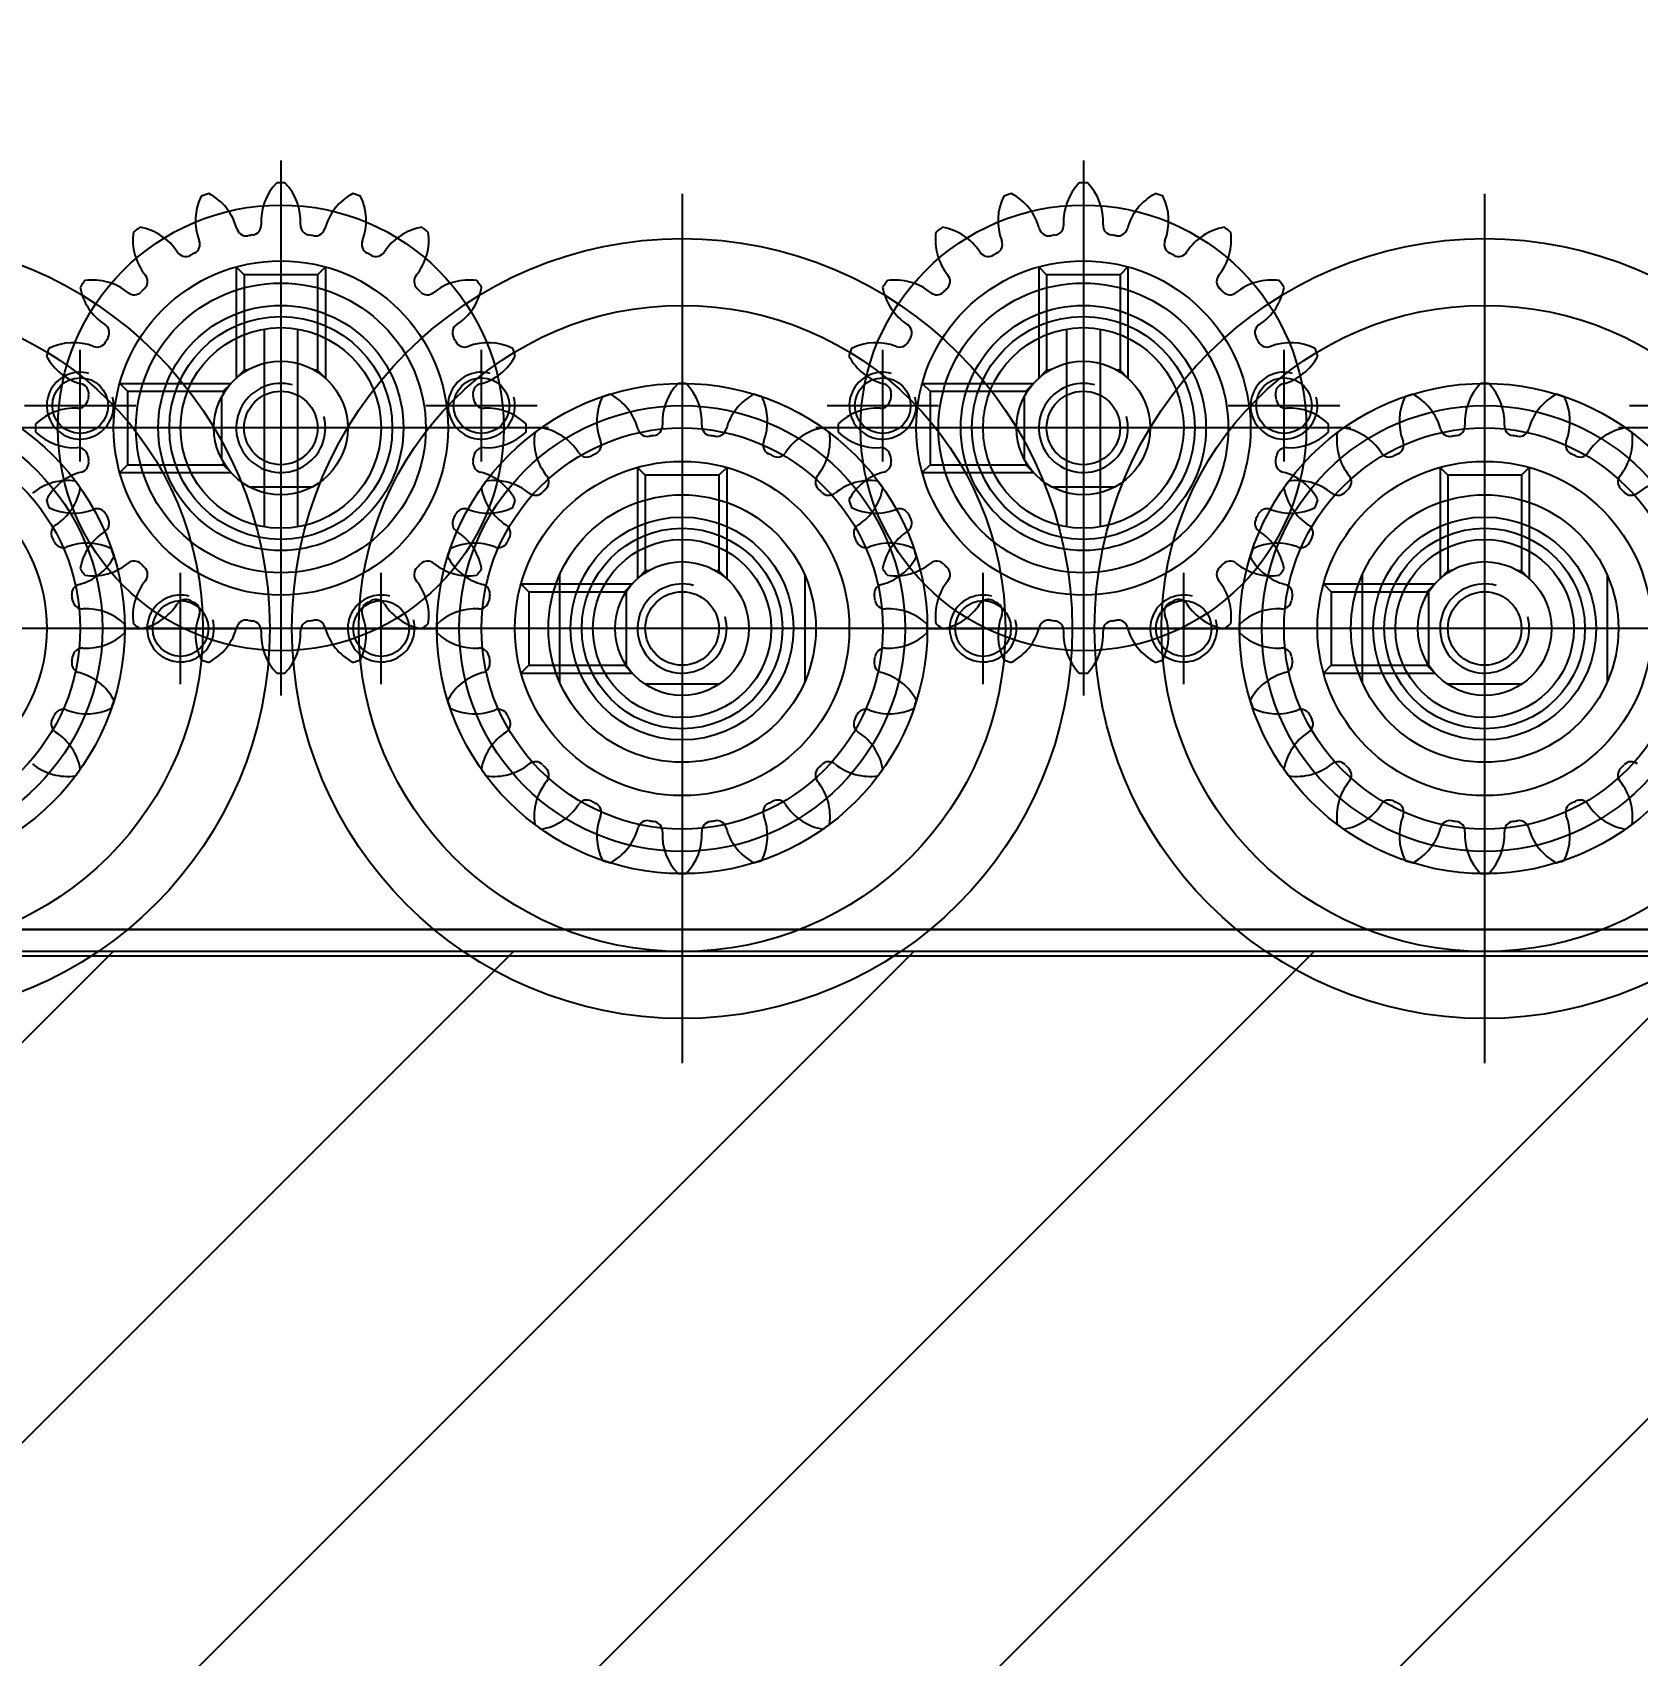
# Model space of a CAD drawing. Header units: inches. Extents: x 0 to 77285, y -118 to 40065.
# Drawn here: x 16014.5 to 16086.5, y 25964 to 26036.8 of the extents above; entities that cross this region are included whole.
import ezdxf

# ---------------------------------------------------------------- set-up
doc = ezdxf.new("R2010")
doc.units = ezdxf.units.IN
doc.header["$LTSCALE"] = 5
doc.header["$MEASUREMENT"] = 0
doc.layers.add('A', color=8, linetype='Continuous')
doc.styles.add('SCI', font='')
doc.styles.get('SCI').set_extended_font_data('Gulim')
doc.dimstyles.new('SCH', dxfattribs={"dimtxt": 2.5, "dimasz": 2, "dimexe": 1.25, "dimexo": 0.625, "dimtad": 1, "dimdec": 8, "dimtxsty": 'SCI', "dimcen": 2.5, "dimclrd": 4, "dimclre": 4, "dimclrt": 7, "dimadec": 8, "dimazin": 2, "dimtfac": 1, "dimtdec": 8, "dimtmove": 0, "dimatfit": 3, "dimfxl": 1, "dimarcsym": 0})

# ---------------------------------------------------------------- blocks, each defined once
blk = doc.blocks.new('A$Cc399747e')
h = blk.add_hatch()
h.set_pattern_fill('ANSI31', color=256, scale=4)
h.set_pattern_definition([(45, (8624.277, 63861.461), (-8.980256, 8.980256), [])])
h.paths.add_polyline_path([(1444.797, 581), (1044.797, 581), (1044.797, 281), (1444.797, 281)])
for p, q in [((1203.797, 247), (1203.797, 286)), ((1239.797, 247), (1239.797, 286)), ((1044.797, 281), (1444.797, 281)), ((1044.797, 281), (1444.797, 281)), ((1617.797, 280), (1042.797, 280)), ((1203.797, 253.5), (1203.797, 279.5)), ((1239.797, 253.5), (1239.797, 279.5)), ((1203.797, 254.5), (1203.797, 278.5)), ((1239.797, 254.5), (1239.797, 278.5)), ((1221.797, 245.5), (1221.797, 269.5)), ((1257.797, 245.5), (1257.797, 269.5)), ((1198.297, 264.102), (1198.297, 268.898)), ((1202.14, 269.001), (1205.454, 269.001)), ((1209.297, 264.102), (1209.297, 268.898)), ((1217.297, 269), (1217.297, 264)), ((1226.297, 269), (1226.297, 264)), ((1234.297, 264.102), (1234.297, 268.898)), ((1238.14, 269.001), (1241.454, 269.001)), ((1245.297, 264.102), (1245.297, 268.898)), ((1253.297, 269), (1253.297, 264)), ((1262.297, 269), (1262.297, 264)), ((1211.026, 268.5), (1206.033, 268.5)), ((1206.383, 268.15), (1206.033, 268.5)), ((1206.298, 268.157), (1206.298, 264.843)), ((1206.383, 268.021), (1206.383, 268.15)), ((1210.676, 268.15), (1206.383, 268.15)), ((1211.026, 268.5), (1210.676, 268.15)), ((1210.676, 264.85), (1210.676, 268.15)), ((1247.026, 268.5), (1242.033, 268.5)), ((1242.383, 268.15), (1242.033, 268.5)), ((1242.298, 268.157), (1242.298, 264.843)), ((1242.383, 268.021), (1242.383, 268.15)), ((1246.676, 268.15), (1242.383, 268.15)), ((1247.026, 268.5), (1246.676, 268.15)), ((1246.676, 264.85), (1246.676, 268.15)), ((1184.297, 266.5), (1223.297, 266.5)), ((1190.797, 266.5), (1216.797, 266.5)), ((1191.797, 266.5), (1215.797, 266.5)), ((1219.797, 266.5), (1214.797, 266.5)), ((1220.297, 266.5), (1259.297, 266.5)), ((1228.797, 266.5), (1223.797, 266.5)), ((1226.797, 266.5), (1252.797, 266.5)), ((1227.797, 266.5), (1251.797, 266.5)), ((1255.797, 266.5), (1250.797, 266.5)), ((1256.297, 266.5), (1295.297, 266.5)), ((1264.797, 266.5), (1259.797, 266.5)), ((1262.797, 266.5), (1288.797, 266.5)), ((1263.797, 266.5), (1287.797, 266.5)), ((1206.383, 264.85), (1206.033, 264.5)), ((1211.026, 264.5), (1206.033, 264.5)), ((1206.383, 264.85), (1206.383, 264.979)), ((1210.676, 264.85), (1206.383, 264.85)), ((1211.026, 264.5), (1210.676, 264.85)), ((1221.797, 250), (1221.797, 265)), ((1242.383, 264.85), (1242.033, 264.5)), ((1247.026, 264.5), (1242.033, 264.5)), ((1242.383, 264.85), (1242.383, 264.979)), ((1246.676, 264.85), (1242.383, 264.85)), ((1247.026, 264.5), (1246.676, 264.85)), ((1257.797, 250), (1257.797, 265)), ((1201.797, 259.272), (1201.797, 264.264)), ((1202.147, 263.914), (1201.797, 264.264)), ((1202.147, 263.914), (1202.277, 263.914)), ((1202.147, 259.622), (1202.147, 263.914)), ((1205.318, 263.914), (1205.447, 263.914)), ((1205.447, 263.914), (1205.797, 264.264)), ((1205.447, 259.622), (1205.447, 263.914)), ((1205.797, 259.272), (1205.797, 264.264)), ((1237.797, 259.272), (1237.797, 264.264)), ((1238.147, 263.914), (1237.797, 264.264)), ((1238.147, 263.914), (1238.277, 263.914)), ((1238.147, 259.622), (1238.147, 263.914)), ((1241.318, 263.914), (1241.447, 263.914)), ((1241.447, 263.914), (1241.797, 264.264)), ((1241.447, 259.622), (1241.447, 263.914)), ((1241.797, 259.272), (1241.797, 264.264)), ((1221.797, 252), (1221.797, 263)), ((1257.797, 252), (1257.797, 263)), ((1221.047, 253.063), (1221.047, 261.937)), ((1222.547, 253.063), (1222.547, 261.937)), ((1257.047, 253.063), (1257.047, 261.937)), ((1258.547, 253.063), (1258.547, 261.937)), ((1223.22, 260.141), (1220.374, 260.141)), ((1259.22, 260.141), (1256.374, 260.141)), ((1201.797, 259.272), (1202.147, 259.622)), ((1202.147, 259.622), (1205.447, 259.622)), ((1205.797, 259.272), (1205.447, 259.622)), ((1229.026, 259.5), (1224.033, 259.5)), ((1224.383, 259.15), (1224.033, 259.5)), ((1229.026, 259.5), (1228.676, 259.15)), ((1237.797, 259.272), (1238.147, 259.622)), ((1238.147, 259.622), (1241.447, 259.622)), ((1241.797, 259.272), (1241.447, 259.622)), ((1265.026, 259.5), (1260.033, 259.5)), ((1260.383, 259.15), (1260.033, 259.5)), ((1265.026, 259.5), (1264.676, 259.15)), ((1212.797, 259), (1212.797, 254)), ((1224.383, 259.021), (1224.383, 259.15)), ((1228.676, 259.15), (1224.383, 259.15)), ((1224.438, 258.923), (1224.438, 256.077)), ((1228.676, 255.85), (1228.676, 259.15)), ((1230.797, 259), (1230.797, 254)), ((1248.797, 259), (1248.797, 254)), ((1260.383, 259.021), (1260.383, 259.15)), ((1264.676, 259.15), (1260.383, 259.15)), ((1260.438, 258.923), (1260.438, 256.077)), ((1264.676, 255.85), (1264.676, 259.15)), ((1266.797, 259), (1266.797, 254)), ((1173.797, 257.5), (1197.797, 257.5)), ((1209.797, 257.5), (1233.797, 257.5)), ((1214.297, 257.5), (1229.297, 257.5)), ((1216.297, 257.5), (1227.297, 257.5)), ((1245.797, 257.5), (1269.797, 257.5)), ((1250.297, 257.5), (1265.297, 257.5)), ((1252.297, 257.5), (1263.297, 257.5)), ((1197.297, 256.5), (1192.297, 256.5)), ((1215.297, 256.5), (1210.297, 256.5)), ((1233.297, 256.5), (1228.297, 256.5)), ((1251.297, 256.5), (1246.297, 256.5)), ((1269.297, 256.5), (1264.297, 256.5)), ((1224.383, 255.85), (1224.033, 255.5)), ((1224.383, 255.85), (1224.383, 255.979)), ((1228.676, 255.85), (1224.383, 255.85)), ((1229.026, 255.5), (1228.676, 255.85)), ((1260.383, 255.85), (1260.033, 255.5)), ((1260.383, 255.85), (1260.383, 255.979)), ((1264.676, 255.85), (1260.383, 255.85)), ((1265.026, 255.5), (1264.676, 255.85)), ((1219.797, 250.272), (1219.797, 255.264)), ((1220.147, 254.914), (1219.797, 255.264)), ((1220.147, 254.914), (1220.277, 254.914)), ((1220.147, 250.622), (1220.147, 254.914)), ((1223.318, 254.914), (1223.447, 254.914)), ((1223.447, 254.914), (1223.797, 255.264)), ((1223.447, 250.622), (1223.447, 254.914)), ((1223.797, 250.272), (1223.797, 255.264)), ((1229.026, 255.5), (1224.033, 255.5)), ((1255.797, 250.272), (1255.797, 255.264)), ((1256.147, 254.914), (1255.797, 255.264)), ((1256.147, 254.914), (1256.277, 254.914)), ((1256.147, 250.622), (1256.147, 254.914)), ((1259.318, 254.914), (1259.447, 254.914)), ((1259.447, 254.914), (1259.797, 255.264)), ((1259.447, 250.622), (1259.447, 254.914)), ((1259.797, 250.272), (1259.797, 255.264)), ((1265.026, 255.5), (1260.033, 255.5)), ((1219.797, 250.272), (1220.147, 250.622)), ((1220.147, 250.622), (1223.447, 250.622)), ((1223.797, 250.272), (1223.447, 250.622)), ((1255.797, 250.272), (1256.147, 250.622)), ((1256.147, 250.622), (1259.447, 250.622)), ((1259.797, 250.272), (1259.447, 250.622))]:
    blk.add_line(p, q)
at = {"ltscale": 3}
for p, q in [((1042.797, 281.2), (1617.797, 281.2)), ((1042.797, 280), (1617.797, 280))]:
    blk.add_line(p, q, dxfattribs=at)
for centre, radius in [((1203.797, 266.5), 17.5), ((1239.797, 266.5), 17.5), ((1275.797, 266.5), 17.5), ((1203.797, 266.5), 14.5), ((1239.797, 266.5), 14.5), ((1275.797, 266.5), 14.5), ((1203.797, 266.5), 11), ((1239.797, 266.5), 11), ((1275.797, 266.5), 11), ((1203.797, 266.5), 10), ((1239.797, 266.5), 10), ((1275.797, 266.5), 10), ((1203.797, 266.5), 9), ((1239.797, 266.5), 9), ((1275.797, 266.5), 9), ((1203.797, 266.5), 7.5), ((1239.797, 266.5), 7.5), ((1275.797, 266.5), 7.5), ((1203.797, 266.5), 6), ((1239.797, 266.5), 6), ((1203.797, 266.5), 5), ((1203.797, 266.5), 4.5), ((1239.797, 266.5), 5), ((1239.797, 266.5), 4.5), ((1203.797, 266.5), 4), ((1239.797, 266.5), 4), ((1203.797, 266.5), 3), ((1203.797, 266.5), 3), ((1239.797, 266.5), 3), ((1239.797, 266.5), 3), ((1203.797, 266.5), 1.65), ((1239.797, 266.5), 1.65), ((1221.797, 257.5), 10), ((1217.297, 266.5), 1.25), ((1226.297, 266.5), 1.25), ((1257.797, 257.5), 10), ((1253.297, 266.5), 1.25), ((1262.297, 266.5), 1.25), ((1221.797, 257.5), 7.5), ((1257.797, 257.5), 7.5), ((1221.797, 257.5), 6.5), ((1257.797, 257.5), 6.5), ((1221.797, 257.5), 5.5), ((1257.797, 257.5), 5.5), ((1221.797, 257.5), 5), ((1257.797, 257.5), 5), ((1221.797, 257.5), 4.5), ((1221.797, 257.5), 4.5), ((1257.797, 257.5), 4.5), ((1257.797, 257.5), 4.5), ((1221.797, 257.5), 3), ((1221.797, 257.5), 3), ((1257.797, 257.5), 3), ((1257.797, 257.5), 3), ((1221.797, 257.5), 1.65), ((1257.797, 257.5), 1.65), ((1212.797, 256.5), 1.25), ((1230.797, 256.5), 1.25), ((1248.797, 256.5), 1.25), ((1266.797, 256.5), 1.25)]:
    blk.add_circle(centre, radius)
for centre, radius, start, end in [((1205.409, 275.758), 2.5, 135.86546, 183.15785), ((1203.797, 266.5), 11, 90, 90.94936), ((1203.797, 266.5), 11, 89.05064, 90), ((1202.185, 275.758), 2.5, 356.84215, 44.13454), ((1241.409, 275.758), 2.5, 135.86546, 183.15785), ((1239.797, 266.5), 11, 90, 90.94936), ((1239.797, 266.5), 11, 89.05064, 90), ((1238.185, 275.758), 2.5, 356.84215, 44.13454), ((1202.47, 275.803), 2.5, 153.86546, 201.15785), ((1203.797, 266.5), 11, 108, 108.94936), ((1203.797, 266.5), 11, 107.05064, 108), ((1199.403, 274.806), 2.5, 14.84215, 62.13454), ((1208.191, 274.806), 2.5, 117.86546, 165.15785), ((1203.797, 266.5), 11, 72, 72.94936), ((1203.797, 266.5), 11, 71.05064, 72), ((1205.125, 275.803), 2.5, 338.84215, 26.13454), ((1238.47, 275.803), 2.5, 153.86546, 201.15785), ((1239.797, 266.5), 11, 108, 108.94936), ((1239.797, 266.5), 11, 107.05064, 108), ((1235.403, 274.806), 2.5, 14.84215, 62.13454), ((1244.191, 274.806), 2.5, 117.86546, 165.15785), ((1239.797, 266.5), 11, 72, 72.94936), ((1239.797, 266.5), 11, 71.05064, 72), ((1241.125, 275.803), 2.5, 338.84215, 26.13454), ((1203.797, 266.5), 11, 126, 126.94936), ((1203.797, 266.5), 11, 125.05064, 126), ((1197.052, 273.042), 2.5, 32.84215, 80.13454), ((1202.247, 275.56), 0.442, 194.84215, 279.71096), ((1202.472, 275.596), 0.442, 278.28904, 3.15785), ((1205.122, 275.596), 0.442, 176.84215, 261.71096), ((1205.348, 275.56), 0.442, 260.28904, 345.15785), ((1210.543, 273.042), 2.5, 99.86546, 147.15785), ((1203.797, 266.5), 11, 54, 54.94936), ((1203.797, 266.5), 11, 53.05064, 54), ((1239.797, 266.5), 11, 126, 126.94936), ((1239.797, 266.5), 11, 125.05064, 126), ((1233.052, 273.042), 2.5, 32.84215, 80.13454), ((1238.247, 275.56), 0.442, 194.84215, 279.71096), ((1238.472, 275.596), 0.442, 278.28904, 3.15785), ((1241.122, 275.596), 0.442, 176.84215, 261.71096), ((1241.348, 275.56), 0.442, 260.28904, 345.15785), ((1246.543, 273.042), 2.5, 99.86546, 147.15785), ((1239.797, 266.5), 11, 54, 54.94936), ((1239.797, 266.5), 11, 53.05064, 54), ((1199.66, 274.937), 2.5, 171.86546, 219.15785), ((1199.726, 274.741), 0.442, 296.28904, 21.15785), ((1203.797, 266.5), 8.75, 99, 99.71096), ((1203.797, 266.5), 8.75, 98.28904, 99), ((1203.797, 266.5), 8.75, 81, 81.71096), ((1203.797, 266.5), 8.75, 80.28904, 81), ((1207.868, 274.741), 0.442, 158.84215, 243.71096), ((1207.935, 274.937), 2.5, 320.84215, 8.13454), ((1235.66, 274.937), 2.5, 171.86546, 219.15785), ((1235.726, 274.741), 0.442, 296.28904, 21.15785), ((1239.797, 266.5), 8.75, 99, 99.71096), ((1239.797, 266.5), 8.75, 98.28904, 99), ((1239.797, 266.5), 8.75, 81, 81.71096), ((1239.797, 266.5), 8.75, 80.28904, 81), ((1243.868, 274.741), 0.442, 158.84215, 243.71096), ((1243.935, 274.937), 2.5, 320.84215, 8.13454), ((1199.523, 274.637), 0.442, 212.84215, 297.71096), ((1203.797, 266.5), 8.75, 117, 117.71096), ((1203.797, 266.5), 8.75, 116.28904, 117), ((1203.797, 266.5), 8.75, 63, 63.71096), ((1203.797, 266.5), 8.75, 62.28904, 63), ((1208.071, 274.637), 0.442, 242.28904, 327.15785), ((1235.523, 274.637), 0.442, 212.84215, 297.71096), ((1239.797, 266.5), 8.75, 117, 117.71096), ((1239.797, 266.5), 8.75, 116.28904, 117), ((1239.797, 266.5), 8.75, 63, 63.71096), ((1239.797, 266.5), 8.75, 62.28904, 63), ((1244.071, 274.637), 0.442, 242.28904, 327.15785), ((1197.379, 273.08), 0.442, 314.28904, 39.15785), ((1210.215, 273.08), 0.442, 140.84215, 225.71096), ((1212.234, 270.637), 2.5, 81.86546, 129.15785), ((1231.36, 270.637), 2.5, 50.84215, 98.13454), ((1233.379, 273.08), 0.442, 314.28904, 39.15785), ((1246.215, 273.08), 0.442, 140.84215, 225.71096), ((1248.234, 270.637), 2.5, 81.86546, 129.15785), ((1267.36, 270.637), 2.5, 50.84215, 98.13454), ((1197.218, 272.918), 0.442, 230.84215, 315.71096), ((1203.797, 266.5), 8.75, 135, 135.71096), ((1203.797, 266.5), 8.75, 134.28904, 135), ((1203.797, 266.5), 8.75, 45, 45.71096), ((1203.797, 266.5), 8.75, 44.28904, 45), ((1210.377, 272.918), 0.442, 224.28904, 309.15785), ((1210.339, 273.246), 2.5, 302.84215, 350.13454), ((1203.797, 266.5), 11, 36, 36.94936), ((1203.797, 266.5), 11, 35.05064, 36), ((1239.797, 266.5), 11, 144, 144.94936), ((1233.255, 273.246), 2.5, 189.86546, 237.15785), ((1239.797, 266.5), 11, 143.05064, 144), ((1233.218, 272.918), 0.442, 230.84215, 315.71096), ((1239.797, 266.5), 8.75, 135, 135.71096), ((1239.797, 266.5), 8.75, 134.28904, 135), ((1239.797, 266.5), 8.75, 45, 45.71096), ((1239.797, 266.5), 8.75, 44.28904, 45), ((1246.377, 272.918), 0.442, 224.28904, 309.15785), ((1246.339, 273.246), 2.5, 302.84215, 350.13454), ((1239.797, 266.5), 11, 36, 36.94936), ((1239.797, 266.5), 11, 35.05064, 36), ((1275.797, 266.5), 11, 144, 144.94936), ((1269.255, 273.246), 2.5, 189.86546, 237.15785), ((1275.797, 266.5), 11, 143.05064, 144), ((1211.935, 270.774), 0.442, 122.84215, 207.71096), ((1231.66, 270.774), 0.442, 332.28904, 57.15785), ((1247.935, 270.774), 0.442, 122.84215, 207.71096), ((1267.66, 270.774), 0.442, 332.28904, 57.15785), ((1203.797, 266.5), 8.75, 27, 27.71096), ((1203.797, 266.5), 8.75, 26.28904, 27), ((1212.038, 270.571), 0.442, 206.28904, 291.15785), ((1213.1, 267.828), 2.5, 63.86546, 111.15785), ((1230.495, 267.828), 2.5, 68.84215, 116.13454), ((1231.556, 270.571), 0.442, 248.84215, 333.71096), ((1239.797, 266.5), 8.75, 153, 153.71096), ((1239.797, 266.5), 8.75, 152.28904, 153), ((1239.797, 266.5), 8.75, 27, 27.71096), ((1239.797, 266.5), 8.75, 26.28904, 27), ((1248.038, 270.571), 0.442, 206.28904, 291.15785), ((1249.1, 267.828), 2.5, 63.86546, 111.15785), ((1266.495, 267.828), 2.5, 68.84215, 116.13454), ((1267.556, 270.571), 0.442, 248.84215, 333.71096), ((1275.797, 266.5), 8.75, 153, 153.71096), ((1275.797, 266.5), 8.75, 152.28904, 153), ((1212.104, 270.894), 2.5, 284.84215, 332.13454), ((1203.797, 266.5), 11, 18, 18.94936), ((1203.797, 266.5), 11, 17.05064, 18), ((1239.797, 266.5), 11, 162, 162.94936), ((1231.491, 270.894), 2.5, 207.86546, 255.15785), ((1239.797, 266.5), 11, 161.05064, 162), ((1248.104, 270.894), 2.5, 284.84215, 332.13454), ((1239.797, 266.5), 11, 18, 18.94936), ((1239.797, 266.5), 11, 17.05064, 18), ((1275.797, 266.5), 11, 162, 162.94936), ((1267.491, 270.894), 2.5, 207.86546, 255.15785), ((1275.797, 266.5), 11, 161.05064, 162), ((1203.797, 266.5), 2, 255, 195), ((1212.857, 268.051), 0.442, 104.84215, 189.71096), ((1223.409, 266.758), 2.5, 135.86546, 183.15785), ((1221.797, 257.5), 11, 90, 90.94936), ((1221.797, 257.5), 11, 89.05064, 90), ((1220.185, 266.758), 2.5, 356.84215, 44.13454), ((1230.737, 268.051), 0.442, 350.28904, 75.15785), ((1239.797, 266.5), 2, 255, 195), ((1248.857, 268.051), 0.442, 104.84215, 189.71096), ((1259.409, 266.758), 2.5, 135.86546, 183.15785), ((1257.797, 257.5), 11, 90, 90.94936), ((1257.797, 257.5), 11, 89.05064, 90), ((1256.185, 266.758), 2.5, 356.84215, 44.13454), ((1266.737, 268.051), 0.442, 350.28904, 75.15785), ((1203.797, 266.5), 8.75, 9, 9.71096), ((1203.797, 266.5), 8.75, 8.28904, 9), ((1212.893, 267.825), 0.442, 188.28904, 273.15785), ((1213.055, 264.888), 2.5, 45.86546, 93.15785), ((1217.297, 266.5), 1.5, 255, 195), ((1220.47, 266.803), 2.5, 153.86546, 201.15785), ((1221.797, 257.5), 11, 108, 108.94936), ((1221.797, 257.5), 11, 107.05064, 108), ((1217.403, 265.806), 2.5, 14.84215, 62.13454), ((1226.191, 265.806), 2.5, 117.86546, 165.15785), ((1226.297, 266.5), 1.5, 255, 195), ((1221.797, 257.5), 11, 72, 72.94936), ((1221.797, 257.5), 11, 71.05064, 72), ((1223.125, 266.803), 2.5, 338.84215, 26.13454), ((1230.54, 264.888), 2.5, 86.84215, 134.13454), ((1230.702, 267.825), 0.442, 266.84215, 351.71096), ((1239.797, 266.5), 8.75, 171, 171.71096), ((1239.797, 266.5), 8.75, 170.28904, 171), ((1239.797, 266.5), 8.75, 9, 9.71096), ((1239.797, 266.5), 8.75, 8.28904, 9), ((1248.893, 267.825), 0.442, 188.28904, 273.15785), ((1249.055, 264.888), 2.5, 45.86546, 93.15785), ((1253.297, 266.5), 1.5, 255, 195), ((1256.47, 266.803), 2.5, 153.86546, 201.15785), ((1257.797, 257.5), 11, 108, 108.94936), ((1257.797, 257.5), 11, 107.05064, 108), ((1253.403, 265.806), 2.5, 14.84215, 62.13454), ((1262.191, 265.806), 2.5, 117.86546, 165.15785), ((1262.297, 266.5), 1.5, 255, 195), ((1257.797, 257.5), 11, 72, 72.94936), ((1257.797, 257.5), 11, 71.05064, 72), ((1259.125, 266.803), 2.5, 338.84215, 26.13454), ((1266.54, 264.888), 2.5, 86.84215, 134.13454), ((1266.702, 267.825), 0.442, 266.84215, 351.71096), ((1275.797, 266.5), 8.75, 171, 171.71096), ((1275.797, 266.5), 8.75, 170.28904, 171), ((1203.797, 266.5), 11, 360, 0.94936), ((1220.472, 266.596), 0.442, 278.28904, 3.15785), ((1223.122, 266.596), 0.442, 176.84215, 261.71096), ((1239.797, 266.5), 11, 179.05064, 180), ((1239.797, 266.5), 11, 360, 0.94936), ((1256.472, 266.596), 0.442, 278.28904, 3.15785), ((1259.122, 266.596), 0.442, 176.84215, 261.71096), ((1275.797, 266.5), 11, 179.05064, 180), ((1213.055, 268.112), 2.5, 266.84215, 314.13454), ((1203.797, 266.5), 11, 359.05064, 0), ((1217.66, 265.937), 2.5, 171.86546, 219.15785), ((1221.797, 257.5), 11, 126, 126.94936), ((1221.797, 257.5), 11, 125.05064, 126), ((1215.052, 264.042), 2.5, 32.84215, 80.13454), ((1217.726, 265.741), 0.442, 296.28904, 21.15785), ((1220.247, 266.56), 0.442, 194.84215, 279.71096), ((1221.797, 257.5), 8.75, 99, 99.71096), ((1221.797, 257.5), 8.75, 98.28904, 99), ((1221.797, 257.5), 8.75, 81, 81.71096), ((1221.797, 257.5), 8.75, 80.28904, 81), ((1223.348, 266.56), 0.442, 260.28904, 345.15785), ((1225.868, 265.741), 0.442, 158.84215, 243.71096), ((1228.543, 264.042), 2.5, 99.86546, 147.15785), ((1225.935, 265.937), 2.5, 320.84215, 8.13454), ((1221.797, 257.5), 11, 54, 54.94936), ((1221.797, 257.5), 11, 53.05064, 54), ((1239.797, 266.5), 11, 180, 180.94936), ((1230.54, 268.112), 2.5, 225.86546, 273.15785), ((1249.055, 268.112), 2.5, 266.84215, 314.13454), ((1239.797, 266.5), 11, 359.05064, 0), ((1253.66, 265.937), 2.5, 171.86546, 219.15785), ((1257.797, 257.5), 11, 126, 126.94936), ((1257.797, 257.5), 11, 125.05064, 126), ((1251.052, 264.042), 2.5, 32.84215, 80.13454), ((1253.726, 265.741), 0.442, 296.28904, 21.15785), ((1256.247, 266.56), 0.442, 194.84215, 279.71096), ((1257.797, 257.5), 8.75, 99, 99.71096), ((1257.797, 257.5), 8.75, 98.28904, 99), ((1257.797, 257.5), 8.75, 81, 81.71096), ((1257.797, 257.5), 8.75, 80.28904, 81), ((1259.348, 266.56), 0.442, 260.28904, 345.15785), ((1261.868, 265.741), 0.442, 158.84215, 243.71096), ((1264.543, 264.042), 2.5, 99.86546, 147.15785), ((1261.935, 265.937), 2.5, 320.84215, 8.13454), ((1257.797, 257.5), 11, 54, 54.94936), ((1257.797, 257.5), 11, 53.05064, 54), ((1275.797, 266.5), 11, 180, 180.94936), ((1266.54, 268.112), 2.5, 225.86546, 273.15785), ((1203.797, 266.5), 8.75, 350.28904, 351), ((1203.797, 266.5), 8.75, 351, 351.71096), ((1212.893, 265.175), 0.442, 86.84215, 171.71096), ((1217.523, 265.637), 0.442, 212.84215, 297.71096), ((1221.797, 257.5), 8.75, 117, 117.71096), ((1221.797, 257.5), 8.75, 116.28904, 117), ((1221.797, 257.5), 8.75, 63, 63.71096), ((1221.797, 257.5), 8.75, 62.28904, 63), ((1226.071, 265.637), 0.442, 242.28904, 327.15785), ((1230.702, 265.175), 0.442, 8.28904, 93.15785), ((1239.797, 266.5), 8.75, 188.28904, 189), ((1239.797, 266.5), 8.75, 189, 189.71096), ((1239.797, 266.5), 8.75, 350.28904, 351), ((1239.797, 266.5), 8.75, 351, 351.71096), ((1248.893, 265.175), 0.442, 86.84215, 171.71096), ((1253.523, 265.637), 0.442, 212.84215, 297.71096), ((1257.797, 257.5), 8.75, 117, 117.71096), ((1257.797, 257.5), 8.75, 116.28904, 117), ((1257.797, 257.5), 8.75, 63, 63.71096), ((1257.797, 257.5), 8.75, 62.28904, 63), ((1262.071, 265.637), 0.442, 242.28904, 327.15785), ((1266.702, 265.175), 0.442, 8.28904, 93.15785), ((1275.797, 266.5), 8.75, 188.28904, 189), ((1275.797, 266.5), 8.75, 189, 189.71096), ((1212.857, 264.95), 0.442, 170.28904, 255.15785), ((1212.104, 262.106), 2.5, 27.86546, 75.15785), ((1231.491, 262.106), 2.5, 104.84215, 152.13454), ((1230.737, 264.95), 0.442, 284.84215, 9.71096), ((1248.857, 264.95), 0.442, 170.28904, 255.15785), ((1248.104, 262.106), 2.5, 27.86546, 75.15785), ((1267.491, 262.106), 2.5, 104.84215, 152.13454), ((1266.737, 264.95), 0.442, 284.84215, 9.71096), ((1221.797, 257.5), 11, 144, 144.94936), ((1215.255, 264.246), 2.5, 189.86546, 237.15785), ((1221.797, 257.5), 11, 143.05064, 144), ((1213.36, 261.637), 2.5, 50.84215, 98.13454), ((1221.797, 257.5), 8.75, 135, 135.71096), ((1221.797, 257.5), 8.75, 134.28904, 135), ((1215.379, 264.08), 0.442, 314.28904, 39.15785), ((1228.215, 264.08), 0.442, 140.84215, 225.71096), ((1221.797, 257.5), 8.75, 45, 45.71096), ((1221.797, 257.5), 8.75, 44.28904, 45), ((1230.234, 261.637), 2.5, 81.86546, 129.15785), ((1228.339, 264.246), 2.5, 302.84215, 350.13454), ((1221.797, 257.5), 11, 36, 36.94936), ((1221.797, 257.5), 11, 35.05064, 36), ((1257.797, 257.5), 11, 144, 144.94936), ((1251.255, 264.246), 2.5, 189.86546, 237.15785), ((1257.797, 257.5), 11, 143.05064, 144), ((1249.36, 261.637), 2.5, 50.84215, 98.13454), ((1257.797, 257.5), 8.75, 135, 135.71096), ((1257.797, 257.5), 8.75, 134.28904, 135), ((1251.379, 264.08), 0.442, 314.28904, 39.15785), ((1264.215, 264.08), 0.442, 140.84215, 225.71096), ((1257.797, 257.5), 8.75, 45, 45.71096), ((1257.797, 257.5), 8.75, 44.28904, 45), ((1266.234, 261.637), 2.5, 81.86546, 129.15785), ((1264.339, 264.246), 2.5, 302.84215, 350.13454), ((1257.797, 257.5), 11, 36, 36.94936), ((1257.797, 257.5), 11, 35.05064, 36), ((1213.1, 265.172), 2.5, 248.84215, 296.13454), ((1203.797, 266.5), 11, 341.05064, 342), ((1203.797, 266.5), 11, 342, 342.94936), ((1215.218, 263.918), 0.442, 230.84215, 315.71096), ((1228.377, 263.918), 0.442, 224.28904, 309.15785), ((1239.797, 266.5), 11, 197.05064, 198), ((1239.797, 266.5), 11, 198, 198.94936), ((1230.495, 265.172), 2.5, 243.86546, 291.15785), ((1249.1, 265.172), 2.5, 248.84215, 296.13454), ((1239.797, 266.5), 11, 341.05064, 342), ((1239.797, 266.5), 11, 342, 342.94936), ((1251.218, 263.918), 0.442, 230.84215, 315.71096), ((1264.377, 263.918), 0.442, 224.28904, 309.15785), ((1275.797, 266.5), 11, 197.05064, 198), ((1275.797, 266.5), 11, 198, 198.94936), ((1266.495, 265.172), 2.5, 243.86546, 291.15785), ((1211.935, 262.226), 0.442, 152.28904, 237.15785), ((1203.797, 266.5), 8.75, 332.28904, 333), ((1203.797, 266.5), 8.75, 333, 333.71096), ((1212.038, 262.429), 0.442, 68.84215, 153.71096), ((1231.556, 262.429), 0.442, 26.28904, 111.15785), ((1231.66, 262.226), 0.442, 302.84215, 27.71096), ((1239.797, 266.5), 8.75, 206.28904, 207), ((1239.797, 266.5), 8.75, 207, 207.71096), ((1247.935, 262.226), 0.442, 152.28904, 237.15785), ((1239.797, 266.5), 8.75, 332.28904, 333), ((1239.797, 266.5), 8.75, 333, 333.71096), ((1248.038, 262.429), 0.442, 68.84215, 153.71096), ((1267.556, 262.429), 0.442, 26.28904, 111.15785), ((1267.66, 262.226), 0.442, 302.84215, 27.71096), ((1275.797, 266.5), 8.75, 206.28904, 207), ((1275.797, 266.5), 8.75, 207, 207.71096), ((1210.339, 259.754), 2.5, 9.86546, 57.15785), ((1213.66, 261.774), 0.442, 332.28904, 57.15785), ((1221.797, 257.5), 8.75, 153, 153.71096), ((1221.797, 257.5), 8.75, 152.28904, 153), ((1229.935, 261.774), 0.442, 122.84215, 207.71096), ((1221.797, 257.5), 8.75, 27, 27.71096), ((1221.797, 257.5), 8.75, 26.28904, 27), ((1233.255, 259.754), 2.5, 122.84215, 170.13454), ((1246.339, 259.754), 2.5, 9.86546, 57.15785), ((1249.66, 261.774), 0.442, 332.28904, 57.15785), ((1257.797, 257.5), 8.75, 153, 153.71096), ((1257.797, 257.5), 8.75, 152.28904, 153), ((1265.935, 261.774), 0.442, 122.84215, 207.71096), ((1257.797, 257.5), 8.75, 27, 27.71096), ((1257.797, 257.5), 8.75, 26.28904, 27), ((1269.255, 259.754), 2.5, 122.84215, 170.13454), ((1221.797, 257.5), 11, 162, 162.94936), ((1221.797, 257.5), 11, 161.05064, 162), ((1212.495, 258.828), 2.5, 68.84215, 116.13454), ((1213.556, 261.571), 0.442, 248.84215, 333.71096), ((1230.038, 261.571), 0.442, 206.28904, 291.15785), ((1231.1, 258.828), 2.5, 63.86546, 111.15785), ((1221.797, 257.5), 11, 18, 18.94936), ((1221.797, 257.5), 11, 17.05064, 18), ((1257.797, 257.5), 11, 162, 162.94936), ((1257.797, 257.5), 11, 161.05064, 162), ((1248.495, 258.828), 2.5, 68.84215, 116.13454), ((1249.556, 261.571), 0.442, 248.84215, 333.71096), ((1266.038, 261.571), 0.442, 206.28904, 291.15785), ((1267.1, 258.828), 2.5, 63.86546, 111.15785), ((1257.797, 257.5), 11, 18, 18.94936), ((1257.797, 257.5), 11, 17.05064, 18), ((1195.36, 262.363), 2.5, 261.86546, 309.15785), ((1197.218, 260.082), 0.442, 44.28904, 129.15785), ((1203.797, 266.5), 8.75, 224.28904, 225), ((1203.797, 266.5), 8.75, 225, 225.71096), ((1197.379, 259.921), 0.442, 320.84215, 45.71096), ((1210.215, 259.921), 0.442, 134.28904, 219.15785), ((1203.797, 266.5), 8.75, 314.28904, 315), ((1203.797, 266.5), 8.75, 315, 315.71096), ((1210.377, 260.082), 0.442, 50.84215, 135.71096), ((1212.234, 262.363), 2.5, 230.84215, 278.13454), ((1213.491, 261.894), 2.5, 207.86546, 255.15785), ((1203.797, 266.5), 11, 323.05064, 324), ((1203.797, 266.5), 11, 324, 324.94936), ((1230.104, 261.894), 2.5, 284.84215, 332.13454), ((1239.797, 266.5), 11, 215.05064, 216), ((1239.797, 266.5), 11, 216, 216.94936), ((1231.36, 262.363), 2.5, 261.86546, 309.15785), ((1233.218, 260.082), 0.442, 44.28904, 129.15785), ((1239.797, 266.5), 8.75, 224.28904, 225), ((1239.797, 266.5), 8.75, 225, 225.71096), ((1233.379, 259.921), 0.442, 320.84215, 45.71096), ((1246.215, 259.921), 0.442, 134.28904, 219.15785), ((1239.797, 266.5), 8.75, 314.28904, 315), ((1239.797, 266.5), 8.75, 315, 315.71096), ((1246.377, 260.082), 0.442, 50.84215, 135.71096), ((1248.234, 262.363), 2.5, 230.84215, 278.13454), ((1249.491, 261.894), 2.5, 207.86546, 255.15785), ((1239.797, 266.5), 11, 323.05064, 324), ((1239.797, 266.5), 11, 324, 324.94936), ((1266.104, 261.894), 2.5, 284.84215, 332.13454), ((1275.797, 266.5), 11, 215.05064, 216), ((1275.797, 266.5), 11, 216, 216.94936), ((1267.36, 262.363), 2.5, 261.86546, 309.15785), ((1199.66, 258.063), 2.5, 140.84215, 188.13454), ((1207.935, 258.063), 2.5, 351.86546, 39.15785), ((1212.737, 259.051), 0.442, 350.28904, 75.15785), ((1221.797, 257.5), 2, 255, 195), ((1230.857, 259.051), 0.442, 104.84215, 189.71096), ((1235.66, 258.063), 2.5, 140.84215, 188.13454), ((1243.935, 258.063), 2.5, 351.86546, 39.15785), ((1248.737, 259.051), 0.442, 350.28904, 75.15785), ((1257.797, 257.5), 2, 255, 195), ((1266.857, 259.051), 0.442, 104.84215, 189.71096), ((1197.052, 259.958), 2.5, 279.86546, 327.15785), ((1199.523, 258.363), 0.442, 62.28904, 147.15785), ((1203.797, 266.5), 8.75, 242.28904, 243), ((1203.797, 266.5), 8.75, 243, 243.71096), ((1199.726, 258.259), 0.442, 338.84215, 63.71096), ((1207.868, 258.259), 0.442, 116.28904, 201.15785), ((1203.797, 266.5), 8.75, 296.28904, 297), ((1203.797, 266.5), 8.75, 297, 297.71096), ((1208.071, 258.363), 0.442, 32.84215, 117.71096), ((1210.543, 259.958), 2.5, 212.84215, 260.13454), ((1212.702, 258.825), 0.442, 266.84215, 351.71096), ((1221.797, 257.5), 8.75, 171, 171.71096), ((1221.797, 257.5), 8.75, 170.28904, 171), ((1221.797, 257.5), 8.75, 9, 9.71096), ((1221.797, 257.5), 8.75, 8.28904, 9), ((1230.893, 258.825), 0.442, 188.28904, 273.15785), ((1233.052, 259.958), 2.5, 279.86546, 327.15785), ((1235.523, 258.363), 0.442, 62.28904, 147.15785), ((1239.797, 266.5), 8.75, 242.28904, 243), ((1239.797, 266.5), 8.75, 243, 243.71096), ((1235.726, 258.259), 0.442, 338.84215, 63.71096), ((1243.868, 258.259), 0.442, 116.28904, 201.15785), ((1239.797, 266.5), 8.75, 296.28904, 297), ((1239.797, 266.5), 8.75, 297, 297.71096), ((1244.071, 258.363), 0.442, 32.84215, 117.71096), ((1246.543, 259.958), 2.5, 212.84215, 260.13454), ((1248.702, 258.825), 0.442, 266.84215, 351.71096), ((1257.797, 257.5), 8.75, 171, 171.71096), ((1257.797, 257.5), 8.75, 170.28904, 171), ((1257.797, 257.5), 8.75, 9, 9.71096), ((1257.797, 257.5), 8.75, 8.28904, 9), ((1266.893, 258.825), 0.442, 188.28904, 273.15785), ((1202.47, 257.197), 2.5, 158.84215, 206.13454), ((1202.247, 257.44), 0.442, 80.28904, 165.15785), ((1203.797, 266.5), 8.75, 260.28904, 261), ((1203.797, 266.5), 8.75, 261, 261.71096), ((1202.472, 257.405), 0.442, 356.84215, 81.71096), ((1205.122, 257.405), 0.442, 98.28904, 183.15785), ((1203.797, 266.5), 8.75, 278.28904, 279), ((1203.797, 266.5), 8.75, 279, 279.71096), ((1205.348, 257.44), 0.442, 14.84215, 99.71096), ((1205.125, 257.197), 2.5, 333.86546, 21.15785), ((1212.54, 255.888), 2.5, 86.84215, 134.13454), ((1212.797, 256.5), 1.5, 255, 195), ((1230.797, 256.5), 1.5, 255, 195), ((1231.055, 255.888), 2.5, 45.86546, 93.15785), ((1238.47, 257.197), 2.5, 158.84215, 206.13454), ((1238.247, 257.44), 0.442, 80.28904, 165.15785), ((1239.797, 266.5), 8.75, 260.28904, 261), ((1239.797, 266.5), 8.75, 261, 261.71096), ((1238.472, 257.405), 0.442, 356.84215, 81.71096), ((1241.122, 257.405), 0.442, 98.28904, 183.15785), ((1239.797, 266.5), 8.75, 278.28904, 279), ((1239.797, 266.5), 8.75, 279, 279.71096), ((1241.348, 257.44), 0.442, 14.84215, 99.71096), ((1241.125, 257.197), 2.5, 333.86546, 21.15785), ((1248.54, 255.888), 2.5, 86.84215, 134.13454), ((1248.797, 256.5), 1.5, 255, 195), ((1266.797, 256.5), 1.5, 255, 195), ((1267.055, 255.888), 2.5, 45.86546, 93.15785), ((1203.797, 266.5), 11, 233.05064, 234), ((1203.797, 266.5), 11, 234, 234.94936), ((1199.403, 258.194), 2.5, 297.86546, 345.15785), ((1205.409, 257.242), 2.5, 176.84215, 224.13454), ((1202.185, 257.242), 2.5, 315.86546, 3.15785), ((1208.191, 258.194), 2.5, 194.84215, 242.13454), ((1203.797, 266.5), 11, 305.05064, 306), ((1203.797, 266.5), 11, 306, 306.94936), ((1221.797, 257.5), 11, 179.05064, 180), ((1221.797, 257.5), 11, 180, 180.94936), ((1212.54, 259.112), 2.5, 225.86546, 273.15785), ((1231.055, 259.112), 2.5, 266.84215, 314.13454), ((1221.797, 257.5), 11, 360, 0.94936), ((1221.797, 257.5), 11, 359.05064, 0), ((1239.797, 266.5), 11, 233.05064, 234), ((1239.797, 266.5), 11, 234, 234.94936), ((1235.403, 258.194), 2.5, 297.86546, 345.15785), ((1241.409, 257.242), 2.5, 176.84215, 224.13454), ((1238.185, 257.242), 2.5, 315.86546, 3.15785), ((1244.191, 258.194), 2.5, 194.84215, 242.13454), ((1239.797, 266.5), 11, 305.05064, 306), ((1239.797, 266.5), 11, 306, 306.94936), ((1257.797, 257.5), 11, 179.05064, 180), ((1257.797, 257.5), 11, 180, 180.94936), ((1248.54, 259.112), 2.5, 225.86546, 273.15785), ((1267.055, 259.112), 2.5, 266.84215, 314.13454), ((1257.797, 257.5), 11, 360, 0.94936), ((1257.797, 257.5), 11, 359.05064, 0), ((1212.702, 256.175), 0.442, 8.28904, 93.15785), ((1230.893, 256.175), 0.442, 86.84215, 171.71096), ((1248.702, 256.175), 0.442, 8.28904, 93.15785), ((1266.893, 256.175), 0.442, 86.84215, 171.71096), ((1203.797, 266.5), 11, 251.05064, 252), ((1203.797, 266.5), 11, 252, 252.94936), ((1203.797, 266.5), 11, 287.05064, 288), ((1203.797, 266.5), 11, 288, 288.94936), ((1212.737, 255.95), 0.442, 284.84215, 9.71096), ((1221.797, 257.5), 8.75, 188.28904, 189), ((1221.797, 257.5), 8.75, 189, 189.71096), ((1230.857, 255.95), 0.442, 170.28904, 255.15785), ((1221.797, 257.5), 8.75, 350.28904, 351), ((1221.797, 257.5), 8.75, 351, 351.71096), ((1239.797, 266.5), 11, 251.05064, 252), ((1239.797, 266.5), 11, 252, 252.94936), ((1239.797, 266.5), 11, 287.05064, 288), ((1239.797, 266.5), 11, 288, 288.94936), ((1248.737, 255.95), 0.442, 284.84215, 9.71096), ((1257.797, 257.5), 8.75, 188.28904, 189), ((1257.797, 257.5), 8.75, 189, 189.71096), ((1266.857, 255.95), 0.442, 170.28904, 255.15785), ((1257.797, 257.5), 8.75, 350.28904, 351), ((1257.797, 257.5), 8.75, 351, 351.71096), ((1203.797, 266.5), 11, 269.05064, 270), ((1203.797, 266.5), 11, 270, 270.94936), ((1213.491, 253.106), 2.5, 104.84215, 152.13454), ((1230.104, 253.106), 2.5, 27.86546, 75.15785), ((1239.797, 266.5), 11, 269.05064, 270), ((1239.797, 266.5), 11, 270, 270.94936), ((1249.491, 253.106), 2.5, 104.84215, 152.13454), ((1266.104, 253.106), 2.5, 27.86546, 75.15785), ((1221.797, 257.5), 11, 197.05064, 198), ((1221.797, 257.5), 11, 342, 342.94936), ((1257.797, 257.5), 11, 197.05064, 198), ((1257.797, 257.5), 11, 342, 342.94936), ((1221.797, 257.5), 11, 198, 198.94936), ((1212.495, 256.172), 2.5, 243.86546, 291.15785), ((1213.556, 253.429), 0.442, 26.28904, 111.15785), ((1221.797, 257.5), 8.75, 206.28904, 207), ((1221.797, 257.5), 8.75, 207, 207.71096), ((1221.797, 257.5), 8.75, 332.28904, 333), ((1221.797, 257.5), 8.75, 333, 333.71096), ((1230.038, 253.429), 0.442, 68.84215, 153.71096), ((1231.1, 256.172), 2.5, 248.84215, 296.13454), ((1221.797, 257.5), 11, 341.05064, 342), ((1257.797, 257.5), 11, 198, 198.94936), ((1248.495, 256.172), 2.5, 243.86546, 291.15785), ((1249.556, 253.429), 0.442, 26.28904, 111.15785), ((1257.797, 257.5), 8.75, 206.28904, 207), ((1257.797, 257.5), 8.75, 207, 207.71096), ((1257.797, 257.5), 8.75, 332.28904, 333), ((1257.797, 257.5), 8.75, 333, 333.71096), ((1266.038, 253.429), 0.442, 68.84215, 153.71096), ((1267.1, 256.172), 2.5, 248.84215, 296.13454), ((1257.797, 257.5), 11, 341.05064, 342), ((1215.255, 250.754), 2.5, 122.84215, 170.13454), ((1213.66, 253.226), 0.442, 302.84215, 27.71096), ((1229.935, 253.226), 0.442, 152.28904, 237.15785), ((1228.339, 250.754), 2.5, 9.86546, 57.15785), ((1251.255, 250.754), 2.5, 122.84215, 170.13454), ((1249.66, 253.226), 0.442, 302.84215, 27.71096), ((1265.935, 253.226), 0.442, 152.28904, 237.15785), ((1264.339, 250.754), 2.5, 9.86546, 57.15785), ((1213.36, 253.363), 2.5, 261.86546, 309.15785), ((1215.218, 251.082), 0.442, 44.28904, 129.15785), ((1221.797, 257.5), 8.75, 224.28904, 225), ((1221.797, 257.5), 8.75, 225, 225.71096), ((1221.797, 257.5), 8.75, 314.28904, 315), ((1221.797, 257.5), 8.75, 315, 315.71096), ((1228.377, 251.082), 0.442, 50.84215, 135.71096), ((1230.234, 253.363), 2.5, 230.84215, 278.13454), ((1249.36, 253.363), 2.5, 261.86546, 309.15785), ((1251.218, 251.082), 0.442, 44.28904, 129.15785), ((1257.797, 257.5), 8.75, 224.28904, 225), ((1257.797, 257.5), 8.75, 225, 225.71096), ((1257.797, 257.5), 8.75, 314.28904, 315), ((1257.797, 257.5), 8.75, 315, 315.71096), ((1264.377, 251.082), 0.442, 50.84215, 135.71096), ((1266.234, 253.363), 2.5, 230.84215, 278.13454), ((1221.797, 257.5), 11, 215.05064, 216), ((1221.797, 257.5), 11, 216, 216.94936), ((1217.66, 249.063), 2.5, 140.84215, 188.13454), ((1215.379, 250.921), 0.442, 320.84215, 45.71096), ((1228.215, 250.921), 0.442, 134.28904, 219.15785), ((1225.935, 249.063), 2.5, 351.86546, 39.15785), ((1221.797, 257.5), 11, 323.05064, 324), ((1221.797, 257.5), 11, 324, 324.94936), ((1257.797, 257.5), 11, 215.05064, 216), ((1257.797, 257.5), 11, 216, 216.94936), ((1253.66, 249.063), 2.5, 140.84215, 188.13454), ((1251.379, 250.921), 0.442, 320.84215, 45.71096), ((1264.215, 250.921), 0.442, 134.28904, 219.15785), ((1261.935, 249.063), 2.5, 351.86546, 39.15785), ((1257.797, 257.5), 11, 323.05064, 324), ((1257.797, 257.5), 11, 324, 324.94936), ((1215.052, 250.958), 2.5, 279.86546, 327.15785), ((1217.523, 249.363), 0.442, 62.28904, 147.15785), ((1221.797, 257.5), 8.75, 242.28904, 243), ((1221.797, 257.5), 8.75, 243, 243.71096), ((1217.726, 249.259), 0.442, 338.84215, 63.71096), ((1220.47, 248.197), 2.5, 158.84215, 206.13454), ((1223.125, 248.197), 2.5, 333.86546, 21.15785), ((1225.868, 249.259), 0.442, 116.28904, 201.15785), ((1221.797, 257.5), 8.75, 296.28904, 297), ((1221.797, 257.5), 8.75, 297, 297.71096), ((1226.071, 249.363), 0.442, 32.84215, 117.71096), ((1228.543, 250.958), 2.5, 212.84215, 260.13454), ((1251.052, 250.958), 2.5, 279.86546, 327.15785), ((1253.523, 249.363), 0.442, 62.28904, 147.15785), ((1257.797, 257.5), 8.75, 242.28904, 243), ((1257.797, 257.5), 8.75, 243, 243.71096), ((1253.726, 249.259), 0.442, 338.84215, 63.71096), ((1256.47, 248.197), 2.5, 158.84215, 206.13454), ((1259.125, 248.197), 2.5, 333.86546, 21.15785), ((1261.868, 249.259), 0.442, 116.28904, 201.15785), ((1257.797, 257.5), 8.75, 296.28904, 297), ((1257.797, 257.5), 8.75, 297, 297.71096), ((1262.071, 249.363), 0.442, 32.84215, 117.71096), ((1264.543, 250.958), 2.5, 212.84215, 260.13454), ((1221.797, 257.5), 11, 233.05064, 234), ((1221.797, 257.5), 11, 234, 234.94936), ((1217.403, 249.194), 2.5, 297.86546, 345.15785), ((1220.247, 248.44), 0.442, 80.28904, 165.15785), ((1221.797, 257.5), 8.75, 260.28904, 261), ((1221.797, 257.5), 8.75, 261, 261.71096), ((1220.472, 248.405), 0.442, 356.84215, 81.71096), ((1223.409, 248.242), 2.5, 176.84215, 224.13454), ((1220.185, 248.242), 2.5, 315.86546, 3.15785), ((1223.122, 248.405), 0.442, 98.28904, 183.15785), ((1221.797, 257.5), 8.75, 278.28904, 279), ((1221.797, 257.5), 8.75, 279, 279.71096), ((1223.348, 248.44), 0.442, 14.84215, 99.71096), ((1226.191, 249.194), 2.5, 194.84215, 242.13454), ((1221.797, 257.5), 11, 305.05064, 306), ((1221.797, 257.5), 11, 306, 306.94936), ((1257.797, 257.5), 11, 233.05064, 234), ((1257.797, 257.5), 11, 234, 234.94936), ((1253.403, 249.194), 2.5, 297.86546, 345.15785), ((1256.247, 248.44), 0.442, 80.28904, 165.15785), ((1257.797, 257.5), 8.75, 260.28904, 261), ((1257.797, 257.5), 8.75, 261, 261.71096), ((1256.472, 248.405), 0.442, 356.84215, 81.71096), ((1259.409, 248.242), 2.5, 176.84215, 224.13454), ((1256.185, 248.242), 2.5, 315.86546, 3.15785), ((1259.122, 248.405), 0.442, 98.28904, 183.15785), ((1257.797, 257.5), 8.75, 278.28904, 279), ((1257.797, 257.5), 8.75, 279, 279.71096), ((1259.348, 248.44), 0.442, 14.84215, 99.71096), ((1262.191, 249.194), 2.5, 194.84215, 242.13454), ((1257.797, 257.5), 11, 305.05064, 306), ((1257.797, 257.5), 11, 306, 306.94936), ((1221.797, 257.5), 11, 251.05064, 252), ((1221.797, 257.5), 11, 252, 252.94936), ((1221.797, 257.5), 11, 287.05064, 288), ((1221.797, 257.5), 11, 288, 288.94936), ((1257.797, 257.5), 11, 251.05064, 252), ((1257.797, 257.5), 11, 252, 252.94936), ((1257.797, 257.5), 11, 287.05064, 288), ((1257.797, 257.5), 11, 288, 288.94936), ((1221.797, 257.5), 11, 269.05064, 270), ((1221.797, 257.5), 11, 270, 270.94936), ((1257.797, 257.5), 11, 269.05064, 270), ((1257.797, 257.5), 11, 270, 270.94936)]:
    blk.add_arc(centre, radius, start, end)
blk = doc.blocks.new('*D366')
at = {"color": 4, "lineweight": -2, "transparency": 16777216}
for p, q in [((12554.65, 23925.55), (12554.65, 28076.143)), ((17979.65, 23925.05), (17979.65, 28076.143)), ((12714.65, 27976.143), (17819.65, 27976.143))]:
    blk.add_line(p, q, dxfattribs=at)
at = {"color": 4, "transparency": 16777216}
for points in [[(12714.65, 28002.81), (12714.65, 27949.477), (12554.65, 27976.143)], [(17819.65, 28002.81), (17819.65, 27949.477), (17979.65, 27976.143)]]:
    blk.add_solid(points, dxfattribs=at)
at = {"layer": 'Defpoints', "color": 0, "transparency": 16777216}
for p in [(17979.65, 27976.143), (12554.65, 23875.55), (17979.65, 23875.05)]:
    blk.add_point(p, dxfattribs=at)
at = {"color": 7, "transparency": 16777216, "insert": (15267.15, 28128.806), "char_height": 200, "attachment_point": 5, "style": 'SCI'}
blk.add_mtext('5425', dxfattribs=at)
blk = doc.blocks.new('*D367')
at = {"color": 4, "lineweight": -2, "transparency": 16777216}
for p, q in [((12554.65, 23925.55), (12554.65, 29140.675)), ((21064.65, 23433.05), (21064.65, 29140.675)), ((12714.65, 29040.675), (20904.65, 29040.675))]:
    blk.add_line(p, q, dxfattribs=at)
at = {"color": 4, "transparency": 16777216}
for points in [[(12714.65, 29067.342), (12714.65, 29014.009), (12554.65, 29040.675)], [(20904.65, 29067.342), (20904.65, 29014.009), (21064.65, 29040.675)]]:
    blk.add_solid(points, dxfattribs=at)
at = {"layer": 'Defpoints', "color": 0, "transparency": 16777216}
for p in [(21064.65, 29040.675), (12554.65, 23875.55), (21064.65, 23383.05)]:
    blk.add_point(p, dxfattribs=at)
at = {"color": 7, "transparency": 16777216, "insert": (16809.65, 29193.472), "char_height": 200, "attachment_point": 5, "style": 'SCI'}
blk.add_mtext('8510', dxfattribs=at)
blk = doc.blocks.new('*D374')
at = {"color": 4, "lineweight": -2, "transparency": 16777216}
for p, q in [((12554.65, 23925.55), (12554.65, 30215.876)), ((37924.65, 23433.05), (37924.65, 30215.876)), ((12714.65, 30115.876), (37764.65, 30115.876))]:
    blk.add_line(p, q, dxfattribs=at)
at = {"color": 4, "transparency": 16777216}
for points in [[(12714.65, 30142.543), (12714.65, 30089.21), (12554.65, 30115.876)], [(37764.65, 30142.543), (37764.65, 30089.21), (37924.65, 30115.876)]]:
    blk.add_solid(points, dxfattribs=at)
at = {"layer": 'Defpoints', "color": 0, "transparency": 16777216}
for p in [(37924.65, 30115.876), (12554.65, 23875.55), (37924.65, 23383.05)]:
    blk.add_point(p, dxfattribs=at)
at = {"color": 7, "transparency": 16777216, "insert": (25239.65, 30268.539), "char_height": 200, "attachment_point": 5, "style": 'SCI'}
blk.add_mtext('25370', dxfattribs=at)

msp = doc.modelspace()

# ---------------------------------------------------------------- block references
at = {"layer": 'A', "rotation": 180}
msp.add_blockref('A$Cc399747e', (17283.44187244, 26276.55060516), dxfattribs=at)

# ---------------------------------------------------------------- dimensions: what is measured, and where the dimension line sits
for base, p2, picture, middle in [((37924.649780898, 30115.8761734788), (37924.649780898, 23383.0504762948), '*D374', (25239.649780898, 30268.5392893244)), ((21064.649780898, 29040.6754827387), (21064.649780898, 23383.0504762948), '*D367', (16809.649780898, 29193.4717543765)), ((17979.649780898, 27976.1433020648), (17979.649780898, 23875.0504762948), '*D366', (15267.149780898, 28128.8064179103))]:
    dim = msp.add_linear_dim(base=base, p1=(12554.649780898, 23875.5504762968), p2=p2, dimstyle='SCH', override={"dimscale": 80})
    dim.commit()
    dim.dimension.update_dxf_attribs({"geometry": picture, "text_midpoint": middle})

doc.saveas('drawing.dxf')
